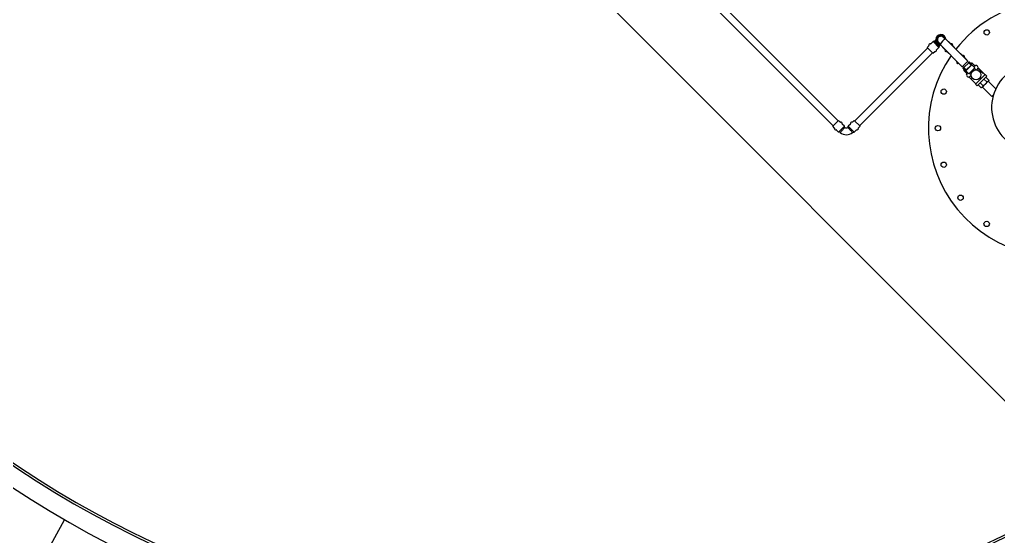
# Model space of a CAD drawing. Header units: millimetres. Extents: x 0 to 157650, y 0 to 89100.
# Drawn here: x 55097 to 57663, y 29344 to 30697 of the extents above; entities that cross this region are included whole.
import ezdxf

# ---------------------------------------------------------------- set-up
doc = ezdxf.new("R2010")
doc.units = ezdxf.units.MM
doc.header["$LTSCALE"] = 150
doc.layers.add('Visible', color=7, linetype='Continuous', lineweight=25)

msp = doc.modelspace()

# ---------------------------------------------------------------- linework, layer by layer
at = {"layer": 'Visible', "color": 9, "true_color": 0xc0c0c0}
for p, q in [((57229.6, 30419.3), (56747.6, 30901.6)), ((57242.4, 30432), (56760.4, 30914.3)), ((57905.9, 29472.4), (56587.1, 30792)), ((57905.9, 29472.4), (56587.1, 30792)), ((57498.6, 30644.2), (57495, 30640.7)), ((57498.6, 30644.2), (57495, 30640.7)), ((57523.2, 30646.1), (57518.4, 30650.9)), ((57523.2, 30646.1), (57518.4, 30650.9)), ((57583, 30588.4), (57524.6, 30646.8)), ((57477.2, 30622.8), (57286.2, 30432)), ((57475.9, 30624.1), (57480.7, 30628.8)), ((57491.1, 30608.9), (57475.9, 30624.1)), ((57485.5, 30633.6), (57491.5, 30639.6)), ((57495, 30640.7), (57491.5, 30639.6)), ((57506.7, 30624.4), (57491.5, 30639.6)), ((57500.7, 30618.4), (57506.7, 30624.4)), ((57505.7, 30638.2), (57510.5, 30633.4)), ((57505.7, 30638.2), (57510.5, 30633.4)), ((57507.8, 30627.9), (57506.7, 30624.4)), ((57507.7, 30627.9), (57510.8, 30631)), ((57507.7, 30627.9), (57510.8, 30631)), ((57509.8, 30631.9), (57568.1, 30573.6)), ((57516.8, 30624.9), (57517, 30624.4)), ((57517, 30624.4), (57517.1, 30624.6)), ((57517, 30624.4), (57523, 30618.4)), ((57531.7, 30639.8), (57532.2, 30639.6)), ((57532, 30639.4), (57532.2, 30639.6)), ((57532.2, 30639.6), (57538.2, 30633.6)), ((57543, 30628.8), (57547.7, 30624)), ((57547.5, 30623.9), (57547.7, 30624)), ((57489.9, 30610.1), (57298.9, 30419.2)), ((57491.1, 30608.9), (57495.9, 30613.6)), ((57527.8, 30613.6), (57532.5, 30608.8)), ((57532.5, 30608.8), (57532.7, 30609)), ((57549.1, 30592.6), (57548.9, 30592.4)), ((57553.6, 30587.7), (57548.9, 30592.4)), ((57564.1, 30607.6), (57563.9, 30607.5)), ((57568.9, 30602.9), (57564.1, 30607.6)), ((57579.7, 30592.1), (57573.7, 30598.1)), ((57579.7, 30592.1), (57579.5, 30591.9)), ((57579.9, 30591.5), (57579.7, 30592.1)), ((57564.5, 30576.9), (57558.5, 30582.9)), ((57564.6, 30577.1), (57564.5, 30576.9)), ((57565, 30576.7), (57564.5, 30576.9)), ((57568.1, 30573.6), (57583, 30588.4)), ((57572.3, 30571.5), (57569.2, 30574.6)), ((57570.3, 30570.7), (57570.4, 30570.8)), ((57570.3, 30570.7), (57570.3, 30570.5)), ((57570.4, 30570.8), (57571.7, 30572.1)), ((57573.4, 30566.7), (57570.6, 30569.6)), ((57572.4, 30571.4), (57571.6, 30570.6)), ((57571.6, 30570.6), (57574.4, 30567.8)), ((57585.1, 30584.2), (57572.3, 30571.5)), ((57578.4, 30565.4), (57572.3, 30571.5)), ((57574.5, 30566.4), (57573.5, 30565.4)), ((57574.5, 30566.4), (57574.3, 30566.4)), ((57574.4, 30567.8), (57575.2, 30568.6)), ((57574.4, 30566.5), (57575.9, 30567.9)), ((57574.4, 30566.5), (57577.9, 30563)), ((57577.9, 30563), (57593.5, 30578.6)), ((57591.1, 30578.2), (57578.4, 30565.4)), ((57585.1, 30584.2), (57581.9, 30587.4)), ((57584.4, 30584.8), (57585.9, 30586.2)), ((57591.1, 30578.2), (57585.1, 30584.2)), ((57585.4, 30555.5), (57601, 30571.1)), ((57585.9, 30586.2), (57586, 30586.2)), ((57587, 30586), (57586.3, 30585.3)), ((57586.3, 30585.3), (57589.1, 30582.4)), ((57589.8, 30583.1), (57587, 30586)), ((57588.6, 30580.7), (57590, 30582.1)), ((57589.1, 30582.4), (57589.8, 30583.1)), ((57590, 30582.1), (57593.5, 30578.6)), ((57591.2, 30583.1), (57590.1, 30582)), ((57590.1, 30582), (57590.1, 30582.2)), ((57591.2, 30583.1), (57593.3, 30583.6)), ((57601, 30575.9), (57593.3, 30583.6)), ((57601, 30571.1), (57593.5, 30578.6)), ((57600.7, 30575.6), (57598.6, 30573.5)), ((57600.1, 30569.2), (57599.6, 30569.7)), ((57603.9, 30565.4), (57600.1, 30569.2)), ((57600.7, 30575.6), (57602.8, 30577.7)), ((57603.5, 30577.1), (57602.8, 30577.7)), ((57605.2, 30565.3), (57608.1, 30568.2)), ((57622.9, 30556.1), (57609.2, 30569.8)), ((57609.6, 30571), (57623.7, 30556.9)), ((57573.5, 30565.4), (57572.9, 30563.2)), ((57580.6, 30555.5), (57572.9, 30563.2)), ((57585.4, 30555.5), (57577.9, 30563)), ((57578.8, 30553.7), (57580.9, 30555.8)), ((57579.4, 30553), (57578.8, 30553.7)), ((57583, 30558), (57580.9, 30555.8)), ((57603.4, 30529), (57585.5, 30547)), ((57587.4, 30556.4), (57586.9, 30556.9)), ((57591.2, 30552.6), (57587.4, 30556.4)), ((57588.3, 30548.4), (57591.2, 30551.3)), ((57628.2, 30553.8), (57602.7, 30528.3)), ((57632.7, 30549.2), (57607.3, 30523.8)), ((57622.9, 30556.1), (57623.7, 30556.9)), ((57627.5, 30553.1), (57623.7, 30556.9)), ((57625.1, 30541.6), (57632.8, 30533.9)), ((57632.7, 30549.2), (57628.2, 30553.8)), ((57630.2, 30546.7), (57637.9, 30539)), ((57607.3, 30523.8), (57602.7, 30528.3)), ((57609.8, 30526.3), (57617.5, 30518.6)), ((57614.9, 30531.4), (57622.6, 30523.7)), ((57619.6, 30519.2), (57617.5, 30518.6)), ((57620.8, 30520.4), (57619.6, 30519.2)), ((57628.5, 30528), (57620.8, 30520.4)), ((57645.7, 30495.7), (57620.9, 30520.5)), ((57636.1, 30535.7), (57628.5, 30528)), ((57655.9, 30515.7), (57636, 30535.6)), ((57637.3, 30536.9), (57636.1, 30535.7)), ((57637.3, 30536.9), (57637.9, 30539)), ((57649.9, 30500), (57645.7, 30495.7)), ((57243.6, 30433.2), (57228.4, 30418)), ((57233.1, 30413.3), (57228.4, 30418)), ((57248.3, 30428.5), (57243.6, 30433.2)), ((57259.2, 30417.7), (57243.9, 30402.5)), ((57259.2, 30417.7), (57253.1, 30423.7)), ((57260, 30414.9), (57259.2, 30417.7)), ((57268.6, 30414.9), (57269.4, 30417.7)), ((57275.4, 30423.7), (57269.4, 30417.7)), ((57269.4, 30417.7), (57284.6, 30402.5)), ((57285, 30433.2), (57280.2, 30428.5)), ((57285, 30433.2), (57300.2, 30418)), ((57300.2, 30418), (57295.4, 30413.3)), ((57243.9, 30402.5), (57237.9, 30408.5)), ((57248, 30401.3), (57243.9, 30402.5)), ((57280.6, 30401.3), (57284.6, 30402.5)), ((57290.6, 30408.5), (57284.6, 30402.5)), ((55145.8, 29262.8), (55214.7, 29387.4))]:
    msp.add_line(p, q, dxfattribs=at)
for centre, radius in [((57632.3, 30663.6), 7), ((57604.2, 30552.4), 13), ((57519.6, 30508.6), 7), ((57504.4, 30412.8), 7), ((57519.5, 30317), 7), ((57563.6, 30230.6), 7), ((57632.1, 30162), 7)]:
    msp.add_circle(centre, radius, dxfattribs=at)
for centre, radius, start, end in [((56542, 31685.9), 12796, 225.6757, 85.41892), ((56542, 31685.9), 12250, 248.67431, 61.10467), ((56542, 31685.9), 2654.3, 191.6093, 78.3907), ((56542, 31685.9), 2606, 191.0997, 78.9003), ((56542, 31685.9), 2600, 197.3421, 78.8743), ((57814.4, 30412.7), 335, 336.3036, 141.7527), ((57511.8, 30644.7), 13.3, 7.3965, 262.5658), ((57511.8, 30644.7), 10.8, 11.8278, 258.1346), ((57537.6, 30618.9), 30.7, 115.0101, 154.9522), ((57483.7, 30630.6), 3.31, 62.3275, 207.6348), ((57480.5, 30629), 0.25, 314.9812, 27.6348), ((57485.3, 30633.8), 0.25, 242.3275, 314.9812), ((57497.7, 30616.6), 3.31, 242.3275, 27.6348), ((57500.9, 30618.2), 0.25, 134.9812, 207.6348), ((57525.9, 30616.6), 3.31, 152.3275, 297.6348), ((57522.8, 30618.2), 0.25, 332.3275, 44.9812), ((57538.4, 30633.8), 0.25, 224.9812, 297.6348), ((57540, 30630.6), 3.31, 332.3275, 117.6348), ((57543.2, 30629), 0.25, 152.3275, 224.9812), ((57814.4, 30412.7), 335, 145.3857, 293.6587), ((57496.1, 30613.4), 0.25, 62.3275, 134.9812), ((57527.6, 30613.4), 0.25, 44.9812, 117.6348), ((57569, 30603.1), 0.25, 224.9812, 297.6348), ((57570.7, 30599.9), 3.31, 332.3275, 117.6348), ((57573.8, 30598.3), 0.25, 152.3275, 224.9812), ((57556.6, 30585.9), 3.31, 152.3275, 297.6348), ((57553.5, 30587.5), 0.25, 332.3275, 44.9812), ((57558.3, 30582.7), 0.25, 44.9812, 117.6348), ((57604.4, 30571.9), 5.25, 314.9812, 134.9812), ((57760.1, 30467), 115, 32.6641, 237.2983), ((57584.6, 30552.1), 5.25, 134.9812, 314.9812), ((57236.1, 30411.5), 3.31, 152.3275, 297.6348), ((57233, 30413.1), 0.25, 332.3275, 44.9812), ((57248.5, 30428.7), 0.25, 224.9812, 297.6348), ((57250.2, 30425.5), 3.31, 332.3275, 117.6348), ((57253.3, 30423.9), 0.25, 152.3275, 224.9812), ((57264.3, 30422.8), 9, 241.4369, 298.5254), ((57264.3, 30422.8), 9, 241.4369, 298.5254), ((57278.4, 30425.5), 3.31, 62.3275, 207.6348), ((57275.2, 30423.8), 0.25, 314.9812, 27.6348), ((57280.1, 30428.7), 0.25, 242.3275, 314.9812), ((57292.4, 30411.4), 3.31, 242.3275, 27.6348), ((57295.6, 30413.1), 0.25, 134.9812, 207.6348), ((57237.8, 30408.3), 0.25, 44.9812, 117.6348), ((57264.3, 30422.8), 27, 232.8576, 307.1047), ((57264.3, 30422.8), 27, 232.8576, 307.1047), ((57290.8, 30408.3), 0.25, 62.3275, 134.9812)]:
    msp.add_arc(centre, radius, start, end, dxfattribs=at)
for points, knots in [([(57505.7, 30650.9), (57505, 30650.2), (57504.4, 30649.4), (57503.5, 30647.6), (57503.2, 30646.7), (57502.9, 30644.5), (57503, 30643.3), (57503.7, 30641), (57504.2, 30640), (57505.2, 30638.7), (57505.4, 30638.4), (57505.7, 30638.2)], [-5.692854, -5.692854, -5.692854, -5.692854, -5.394073, -5.394073, -5.101679, -5.101679, -4.743486, -4.743486, -4.38361, -4.38361, -4.271349, -4.271349, -4.271349, -4.271349]), ([(57518.4, 30650.9), (57518.3, 30651), (57518.2, 30651.1), (57517.2, 30652), (57516.3, 30652.6), (57514.1, 30653.4), (57513, 30653.6), (57510.7, 30653.5), (57509.6, 30653.3), (57507.5, 30652.4), (57506.5, 30651.7), (57505.7, 30650.9)], [-1.421724, -1.421724, -1.421724, -1.421724, -1.372474, -1.372474, -1.035542, -1.035542, -0.694471, -0.694471, -0.349205, -0.349205, 0, 0, 0, 0]), ([(57495, 30640.7), (57495, 30640.6), (57495, 30640.5), (57495.3, 30640), (57495.7, 30639.6), (57496.6, 30638.5), (57497.1, 30637.8), (57498.4, 30636.4), (57499.1, 30635.7), (57500.2, 30634.6), (57500.5, 30634.2), (57501.2, 30633.5), (57501.6, 30633.1), (57502.6, 30632.1), (57503.3, 30631.5), (57504.7, 30630.2), (57505.4, 30629.6), (57506.6, 30628.6), (57507, 30628.3), (57507.6, 30628), (57507.7, 30627.9), (57507.7, 30627.9)], [-4.271349, -4.271349, -4.271349, -4.271349, -4.02207, -4.02207, -3.659042, -3.659042, -3.324761, -3.324761, -3.003287, -3.003287, -2.849941, -2.849941, -2.698608, -2.698608, -2.407698, -2.407698, -2.048021, -2.048021, -1.707581, -1.707581, -1.421724, -1.421724, -1.421724, -1.421724]), ([(57260, 30414.9), (57260, 30414.9), (57260, 30414.9), (57259.8, 30414.7), (57259.6, 30414.4), (57258.9, 30413.6), (57258.4, 30413), (57257.3, 30411.7), (57256.6, 30410.9), (57255.2, 30409.3), (57254.4, 30408.5), (57253, 30406.8), (57252.2, 30406), (57250.8, 30404.4), (57250.2, 30403.7), (57249.1, 30402.6), (57248.7, 30402.1), (57248.1, 30401.4), (57248, 30401.3), (57248, 30401.3)], [-2.846418, -2.846418, -2.846418, -2.846418, -2.698608, -2.698608, -2.407698, -2.407698, -2.048021, -2.048021, -1.707581, -1.707581, -1.372474, -1.372474, -1.035542, -1.035542, -0.694471, -0.694471, -0.349205, -0.349205, 0, 0, 0, 0]), ([(57280.6, 30401.3), (57280.6, 30401.3), (57280.5, 30401.4), (57280, 30401.9), (57279.7, 30402.2), (57278.8, 30403.2), (57278.2, 30403.9), (57276.8, 30405.4), (57276.1, 30406.3), (57274.5, 30408), (57273.7, 30409), (57272.1, 30410.7), (57271.4, 30411.5), (57270.2, 30412.9), (57269.7, 30413.5), (57269, 30414.3), (57268.8, 30414.6), (57268.6, 30414.8), (57268.6, 30414.9), (57268.6, 30414.9), (57268.6, 30414.9), (57268.6, 30414.9)], [-5.692854, -5.692854, -5.692854, -5.692854, -5.394073, -5.394073, -5.101679, -5.101679, -4.743486, -4.743486, -4.38361, -4.38361, -4.02207, -4.02207, -3.659042, -3.659042, -3.324761, -3.324761, -3.003287, -3.003287, -2.849941, -2.849941, -2.846418, -2.846418, -2.846418, -2.846418])]:
    msp.add_open_spline(points, degree=3, knots=knots, dxfattribs=at)
for points, weights in [([(57570.6, 30569.6), (57570.1, 30570.5), (57570.4, 30570.8)], [1, 1.02247471629, 1]), ([(57570.4, 30570.8), (57570.6, 30571), (57571.6, 30570.6)], [1, 1.02247471629, 1]), ([(57572.9, 30563.2), (57573.4, 30565.3), (57574.5, 30566.4)], [1.76420471066, 1.89355079851, 1.90029538495]), ([(57574.5, 30566.5), (57574.2, 30566.4), (57573.4, 30566.7)], [1.00666863116, 1.0184025812, 1]), ([(57574.4, 30567.8), (57574.7, 30567.1), (57574.7, 30566.8)], [1, 1.01462303703, 1.01021729441]), ([(57584.7, 30584.6), (57585.4, 30585), (57586.3, 30585.3)], [1.01098468047, 1.00955229746, 1]), ([(57587, 30586), (57586.4, 30586.2), (57586, 30586.2)], [1, 1.01428492475, 1.01041085942]), ([(57589.1, 30582.4), (57588.8, 30581.5), (57588.5, 30580.8)], [1, 1.00955229746, 1.01098468047]), ([(57590.1, 30582.2), (57590.1, 30582.5), (57589.8, 30583.1)], [1.01041085942, 1.01428492475, 1]), ([(57590.1, 30582), (57591.3, 30583.1), (57593.3, 30583.6)], [1.90029538495, 1.89355079851, 1.76420471066]), ([(57620.8, 30520.4), (57619.6, 30519.2), (57617.5, 30518.6)], [1.90066641994, 1.90066641994, 1.76420471066]), ([(57622.6, 30523.7), (57622, 30521.6), (57620.8, 30520.4)], [1.76420471066, 1.90066641994, 1.90066641994]), ([(57628.5, 30528), (57626.1, 30525.7), (57622.6, 30523.7)], [1.90066641994, 1.90066641994, 1.76420471066]), ([(57632.8, 30533.9), (57630.8, 30530.4), (57628.5, 30528)], [1.76420471066, 1.90066641994, 1.90066641994]), ([(57636.1, 30535.7), (57634.9, 30534.5), (57632.8, 30533.9)], [1.90066641994, 1.90066641994, 1.76420471066]), ([(57637.9, 30539), (57637.3, 30536.9), (57636.1, 30535.7)], [1.76420471066, 1.90066641994, 1.90066641994])]:
    msp.add_rational_spline(points, weights, degree=2, dxfattribs=at)

doc.saveas('drawing.dxf')
